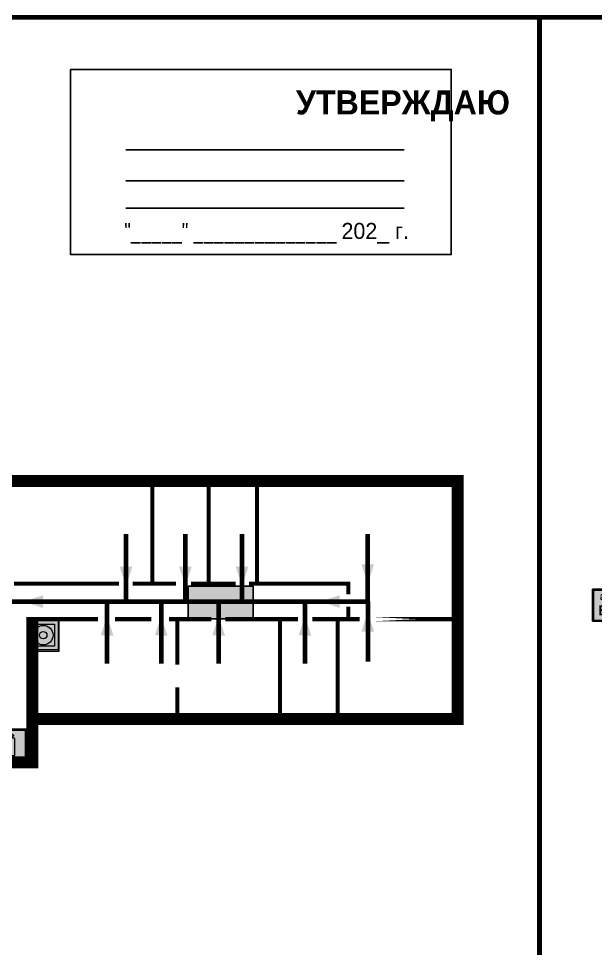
# Model space of a CAD drawing. Header units: millimetres. Extents: x 13810 to 67229, y 12374 to 21950.
# Drawn here: x 20829 to 20973, y 19641.2 to 19873.2 of the extents above; entities that cross this region are included whole.
import ezdxf

# ---------------------------------------------------------------- set-up
doc = ezdxf.new("R2010")
doc.units = ezdxf.units.MM
doc.layers.add('План_Штампы', color=7, linetype='Continuous')
doc.styles.add('обычный', font='arial.ttf')

# ---------------------------------------------------------------- blocks, each defined once
blk = doc.blocks.new('A$C54414219')
at = {"true_color": 0xffffff}
h = blk.add_hatch(color=7, dxfattribs=at)
h.paths.add_polyline_path([(2.39, -9.45), (2.39, -18.3), (11.23, -18.3), (11.23, -9.45)], flags=0)
h.paths.add_polyline_path([(10.71, -13.87, -1), (2.92, -13.87, -1)], flags=0)
h.paths.add_polyline_path([(8.3, -13.87, -1), (5.33, -13.87, -1)], flags=0)
h.paths.add_polyline_path([(0.41, -7.47), (0.41, -20.27), (13.21, -20.27), (13.21, -7.47)])
h.paths.add_polyline_path([(0.92, -19.77), (12.71, -19.77), (12.71, -7.98), (0.92, -7.98)], flags=16)
h.paths.add_polyline_path([(11.23, -9.45), (11.23, -18.3), (2.39, -18.3), (2.39, -9.45)], flags=0)
at = {"lineweight": 5}
h = blk.add_hatch(color=242, dxfattribs=at)
h.paths.add_polyline_path([(12.71, -7.98), (0.92, -7.98), (0.92, -19.77), (12.71, -19.77)])
h.paths.add_polyline_path([(11.23, -18.3), (2.39, -18.3), (2.39, -9.45), (11.23, -9.45)], flags=16)
h.paths.add_polyline_path([(10.71, -13.87, -1), (2.92, -13.87, -1)], flags=0)
h.paths.add_polyline_path([(8.3, -13.87, -1), (5.33, -13.87, -1)], flags=0)
at = {"true_color": 0xffffff}
h = blk.add_hatch(color=7, dxfattribs=at)
h.paths.add_polyline_path([(2.39, -9.45), (2.39, -18.3), (11.23, -18.3), (11.23, -9.45)])
h.paths.add_polyline_path([(10.71, -13.87, -1), (2.92, -13.87, -1)], flags=16)
h.paths.add_polyline_path([(8.3, -13.87, -1), (5.33, -13.87, -1)], flags=0)
at = {"lineweight": 5}
h = blk.add_hatch(color=242, dxfattribs=at)
h.paths.add_polyline_path([(2.92, -13.87, 1), (10.71, -13.87, 1)])
h.paths.add_polyline_path([(8.3, -13.87, -1), (5.33, -13.87, -1)], flags=16)
at = {"color": 242, "lineweight": 5}
for p, q in [((0.41, -20.27), (0.41, -7.47)), ((0.41, -7.47), (13.21, -7.47)), ((0.41, -7.47), (13.21, -7.47)), ((13.21, -20.27), (13.21, -7.47)), ((0.41, -20.27), (13.21, -20.27))]:
    blk.add_line(p, q, dxfattribs=at)
for points in [[(0.92, -7.98), (12.71, -7.98), (12.71, -19.77), (0.92, -19.77)], [(2.39, -9.45), (11.23, -9.45), (11.23, -18.3), (2.39, -18.3)]]:
    blk.add_lwpolyline(points, close=True, dxfattribs=at)
for radius in [3.89, 1.49]:
    blk.add_circle((6.81, -13.87), radius, dxfattribs=at)
blk = doc.blocks.new('A$C3AD82952')
at = {"true_color": 0xf5f5ff}
h = blk.add_hatch(color=7, dxfattribs=at)
h.dxf.hatch_style = 1
h.paths.add_polyline_path([(8.21, 8.73, 0.414214), (7.89, 9.05), (7.22, 9.05), (7.22, 9.92), (7.59, 9.92, 1), (7.57, 10.36), (7.22, 10.36), (7.22, 10.6), (6.43, 10.6), (6.43, 10.36), (6.01, 10.36), (4.74, 9.59), (4.74, 8.69), (4.98, 8.73), (4.98, 9.26), (6.12, 9.91), (6.43, 9.91), (6.43, 9.05), (5.76, 9.05, 0.414214), (5.44, 8.73), (5.44, 2.2), (8.21, 2.2)], flags=0)
h.paths.add_polyline_path([(12.8, 12.8), (0, 12.8), (0, 0), (12.8, 0)])
h.paths.add_polyline_path([(0.51, 12.29), (12.29, 12.29), (12.29, 0.51), (0.51, 0.51)], flags=16)
h.paths.add_polyline_path([(4.74, 9.59), (6.01, 10.36), (6.43, 10.36), (6.43, 10.6), (7.22, 10.6), (7.22, 10.36), (7.59, 10.36, -0.94586), (7.59, 9.92), (7.22, 9.92), (7.22, 9.05), (7.89, 9.05, -0.414214), (8.21, 8.73), (8.21, 2.2), (5.44, 2.2), (5.44, 8.73, -0.414214), (5.76, 9.05), (6.43, 9.05), (6.43, 9.91), (6.12, 9.91), (4.98, 9.26), (4.98, 8.73), (4.74, 8.69)], flags=0)
h = blk.add_hatch(color=242)
h.dxf.hatch_style = 1
h.paths.add_polyline_path([(12.29, 12.29), (0.51, 12.29), (0.51, 0.51), (12.29, 0.51)])
h.paths.add_polyline_path([(4.74, 8.69), (4.74, 9.59), (6.01, 10.36), (6.43, 10.36), (6.43, 10.6), (7.22, 10.6), (7.22, 10.36), (7.59, 10.36, -0.94586), (7.59, 9.92), (7.22, 9.92), (7.22, 9.05), (7.89, 9.05, -0.414214), (8.21, 8.73), (8.21, 2.2), (5.44, 2.2), (5.44, 8.73, -0.414214), (5.76, 9.05), (6.43, 9.05), (6.43, 9.91), (6.12, 9.91), (4.98, 9.26), (4.98, 8.73)], flags=16)
h = blk.add_hatch(color=7, dxfattribs=at)
h.dxf.hatch_style = 1
h.paths.add_polyline_path([(8.21, 8.73, 0.414214), (7.89, 9.05), (7.22, 9.05), (7.22, 9.92), (7.59, 9.92, 1), (7.57, 10.36), (7.22, 10.36), (7.22, 10.6), (6.43, 10.6), (6.43, 10.36), (6.01, 10.36), (4.74, 9.59), (4.74, 8.69), (4.98, 8.73), (4.98, 9.26), (6.12, 9.91), (6.43, 9.91), (6.43, 9.05), (5.76, 9.05, 0.414214), (5.44, 8.73), (5.44, 2.2), (8.21, 2.2)])
at = {"color": 242, "lineweight": 5}
for p, q in [((0, 0), (0, 12.8)), ((0, 12.8), (12.8, 12.8)), ((12.8, 0), (12.8, 12.8)), ((6.01, 10.36), (4.74, 9.59)), ((4.74, 9.59), (4.74, 8.69)), ((4.74, 8.69), (4.98, 8.73)), ((4.98, 9.26), (6.12, 9.91)), ((4.98, 8.73), (4.98, 9.26)), ((5.44, 2.2), (5.44, 8.73)), ((5.76, 9.05), (6.43, 9.05)), ((6.01, 10.36), (6.43, 10.36)), ((6.12, 9.91), (6.43, 9.91)), ((7.22, 10.6), (6.43, 10.6)), ((6.43, 10.6), (6.43, 10.36)), ((6.43, 9.91), (6.43, 9.05)), ((7.22, 10.36), (7.22, 10.6)), ((7.59, 10.36), (7.22, 10.36)), ((7.22, 9.05), (7.22, 9.92)), ((7.59, 9.92), (7.22, 9.92)), ((7.89, 9.05), (7.22, 9.05)), ((8.21, 2.2), (8.21, 8.73)), ((0, 0), (12.8, 0)), ((5.44, 2.2), (8.21, 2.2))]:
    blk.add_line(p, q, dxfattribs=at)
blk.add_lwpolyline([(0.51, 12.29), (12.29, 12.29), (12.29, 0.51), (0.51, 0.51)], close=True, dxfattribs=at)
for centre, radius, start, end in [((5.76, 8.73), 0.32, 90, 180), ((7.58, 10.14), 0.223, 273.1875, 86.8125), ((7.89, 8.73), 0.32, 0, 90)]:
    blk.add_arc(centre, radius, start, end, dxfattribs=at)
blk = doc.blocks.new('A$C32E8229D')
at = {"true_color": 0xffffff}
blk.add_hatch(color=7, dxfattribs=at).paths.add_polyline_path([(0, 0), (0, -8), (16, -8), (16, 0)])
h = blk.add_hatch(color=126)
h.paths.add_polyline_path([(0.2, -0.2), (15.8, -0.2), (15.8, -7.8), (0.2, -7.8)])
h.paths.add_polyline_path([(13.49, -2.05), (12.08, -2.05), (11.37, -2.63, 0.162397), (11.29, -2.84), (11.29, -3.63), (10.35, -3.63), (10.35, -4.05), (11.68, -4.05), (11.68, -3.48), (12.26, -4.28), (11.29, -5.1), (11.29, -6.78), (11.85, -6.78), (11.85, -5.44), (12.8, -4.64), (12.8, -5.94), (14.46, -5.94), (14.46, -5.39), (13.45, -5.39), (13.45, -3.97), (12.46, -2.59), (13.15, -2.59), (13.69, -3.34), (14.18, -3)], flags=16)
h.paths.add_polyline_path([(10.74, -1.82, 1), (11.8, -1.82, 1)], flags=16)
h.paths.add_polyline_path([(9.39, -3.59), (5.99, -3.59), (6.56, -3.03), (5.91, -3.03), (5.1, -3.83), (5.91, -4.64), (6.56, -4.64), (5.99, -4.09), (9.39, -4.09)], flags=16)
h.paths.add_polyline_path([(4.29, -1.08), (1.72, -1.08), (1.72, -6.6), (4.29, -6.6)], flags=16)
at = {"color": 126}
blk.add_lwpolyline([(16, -8), (0, -8), (0, 0), (16, 0)], close=True, dxfattribs=at)
blk = doc.blocks.new('A$C41C009D9')
at = {"true_color": 0xffffff}
blk.add_hatch(color=7, dxfattribs=at).paths.add_polyline_path([(0, 8), (-16, 8), (-16, 0), (0, 0)])
h = blk.add_hatch(color=126)
h.dxf.hatch_style = 1
h.paths.add_polyline_path([(-15.8, 7.8), (-15.8, 0.2), (-0.2, 0.2), (-0.2, 7.8)])
at = {"color": 126}
for points in [[(-16, 0), (0, 0), (0, 8), (-16, 8)], [(-16, 0), (0, 0), (0, 8), (-16, 8)], [(-15.8, 7.8), (-0.2, 7.8), (-0.2, 0.2), (-15.8, 0.2)]]:
    blk.add_lwpolyline(points, close=True, dxfattribs=at)
at = {"color": 7, "true_color": 0xffffff, "insert": (-15.8, 7.3), "char_height": 2.5, "width": 15.5999, "attachment_point": 1, "style": 'обычный'}
blk.add_mtext('\\pi1.6133;{\\fArial|b1|i0|c204|p34;\\H0.8x;\\W0.8;аварийный\\H1.25x;\\W1;\\P\\pi1.2327;ВЫХОД}', dxfattribs=at)

msp = doc.modelspace()

# ---------------------------------------------------------------- linework, layer by layer
at = {"color": 2, "lineweight": 100}
for points in [[(20359.05, 19873.54), (20959.05, 19873.54), (20959.05, 19478.54), (20359.05, 19478.54)], [(20959.05, 19873.54), (21559.05, 19873.54), (21559.05, 19478.54), (20959.05, 19478.54)]]:
    msp.add_lwpolyline(points, close=True, dxfattribs=at)
msp.add_lwpolyline([(20841.99, 19860.51), (20936.99, 19860.51), (20936.99, 19814.3), (20841.99, 19814.3)], close=True)
for points in [[(20855.74, 19840.46), (20925.27, 19840.46)], [(20855.74, 19832.7), (20925.27, 19832.7)], [(20855.74, 19825.91), (20925.27, 19825.91)]]:
    msp.add_lwpolyline(points)
at = {"lineweight": 100}
for points, const_width in [([(20820.81, 19729.93), (20820.81, 19757.79), (20938.57, 19757.79), (20938.57, 19730.06)], 3), ([(20862.36, 19732.23), (20862.36, 19757.14)], 1), ([(20876.43, 19732.23), (20876.43, 19757.14)], 1), ([(20888.47, 19732.23), (20888.47, 19757.14)], 1), ([(20938.57, 19732.42), (20938.57, 19698.46), (20832.41, 19698.46), (20832.41, 19687.63), (20820.84, 19687.63), (20820.84, 19646.66), (20508.61, 19646.66), (20508.61, 19687.48), (20493.29, 19687.48), (20493.29, 19699.09), (20386.62, 19699.09), (20386.62, 19725.26)], 3), ([(20827.84, 19732.23), (20843.47, 19732.23)], 1), ([(20843.47, 19732.23), (20854.08, 19732.23)], 1), ([(20857.46, 19732.23), (20868.32, 19732.23)], 1), ([(20872.02, 19732.23), (20883.21, 19732.23)], 1), ([(20886.5, 19732.23), (20896.13, 19732.23)], 1), ([(20895.08, 19732.23), (20911.3, 19732.23), (20911.3, 19732.73)], 1), ([(20911.3, 19732.73), (20911.3, 19729.55)], 1), ([(20911.3, 19726.47), (20911.3, 19723.35), (20914.13, 19723.35)], 1), ([(20832.41, 19698.46), (20832.41, 19723.36)], 3), ([(20848.83, 19723.35), (20830.91, 19723.35)], 1), ([(20853.07, 19723.35), (20862.12, 19723.35)], 1), ([(20877.12, 19723.35), (20866.51, 19723.35)], 1), ([(20868.63, 19723.35), (20868.63, 19712.02)], 1), ([(20898.78, 19723.35), (20880.62, 19723.35)], 1), ([(20894.22, 19723.35), (20894.22, 19698.33)], 1), ([(20914.13, 19723.35), (20902.32, 19723.35)], 1), ([(20908.64, 19723.35), (20908.64, 19698.33)], 1), ([(20868.63, 19706.32), (20868.63, 19698.33)], 1)]:
    msp.add_lwpolyline(points, dxfattribs=dict(at, const_width=const_width))
at = {"color": 126, "lineweight": 100, "true_color": 0x008754}
for points in [[(20855.82, 19727.74), (20855.82, 19744.52)], [(20870.63, 19727.74), (20870.63, 19744.52)], [(20884.79, 19727.74), (20884.79, 19744.52)], [(20916.14, 19727.74), (20916.14, 19744.52)], [(20826.19, 19727.74), (20916.14, 19727.74)], [(20851.07, 19727.74), (20851.07, 19712.26)], [(20864.56, 19727.74), (20864.56, 19712.26)], [(20878.92, 19727.74), (20878.92, 19712.26)], [(20900.46, 19727.74), (20900.46, 19712.26)], [(20916.14, 19727.74), (20916.14, 19712.77)]]:
    msp.add_lwpolyline(points, dxfattribs=at)
at = {"lineweight": 100, "const_width": 1}
msp.add_lwpolyline([(20918.21, 19723.35), (20937.9, 19723.35)], close=True, dxfattribs=at)
at = {"layer": 'План_Штампы', "color": 126, "true_color": 0x008754}
for points in [[(20854.23, 19736.45), (20857.39, 19736.45), (20855.83, 19731.6)], [(20869.04, 19736.45), (20872.21, 19736.45), (20870.64, 19731.6)], [(20883.2, 19736.45), (20886.36, 19736.45), (20884.8, 19731.6)], [(20914.57, 19737.06), (20917.73, 19737.05), (20916.17, 19732.2)], [(20835.1, 19729.32), (20835.1, 19726.16), (20830.25, 19727.72)], [(20909.16, 19729.33), (20909.16, 19726.17), (20904.31, 19727.73)], [(20852.67, 19719.27), (20849.51, 19719.28), (20851.07, 19724.13)], [(20866.16, 19719.27), (20863, 19719.28), (20864.56, 19724.13)], [(20880.52, 19719.27), (20877.36, 19719.28), (20878.92, 19724.13)], [(20902.06, 19719.27), (20898.9, 19719.28), (20900.46, 19724.13)], [(20917.74, 19720.22), (20914.58, 19720.22), (20916.14, 19725.07)]]:
    msp.add_solid(points, dxfattribs=at)

# ---------------------------------------------------------------- block references
msp.add_blockref('A$C41C009D9', (20988.27, 19722.81))
at = {"xscale": 0.625, "yscale": 0.625, "zscale": 0.625}
for name, p in [('A$C54414219', (20830.91, 19728.03)), ('A$C3AD82952', (20822.96, 19687.97))]:
    msp.add_blockref(name, p, dxfattribs=at)
at = {"layer": 'План_Штампы', "color": 126, "true_color": 0x008754, "xscale": 1.012510887696, "yscale": 1.012510887696, "zscale": 1.012510887696, "rotation": 359.9978653237144}
msp.add_blockref('A$C32E8229D', (20871.32, 19731.56), dxfattribs=at)

# ---------------------------------------------------------------- texts
at = {"lineweight": 0, "attachment_point": 5, "style": 'обычный'}
for s, insert, char_height, width in [('\\pi-18,l18,t18;{\\fProxima Nova Rg|b1|i0|c204|p2;УТВЕРЖДАЮ\\H1.1997x; }', (20924.93, 19851.39), 6, 126.6484), ('{\\fArial Narrow|b0|i0|c204|p34;"_____" ______________ \\fProxima Nova Rg|b0|i0|c204|p2;202_ г. }', (20890.9, 19819.63), 4, 78.6503)]:
    msp.add_mtext(s, dxfattribs=dict(at, insert=insert, char_height=char_height, width=width))

doc.saveas('drawing.dxf')
